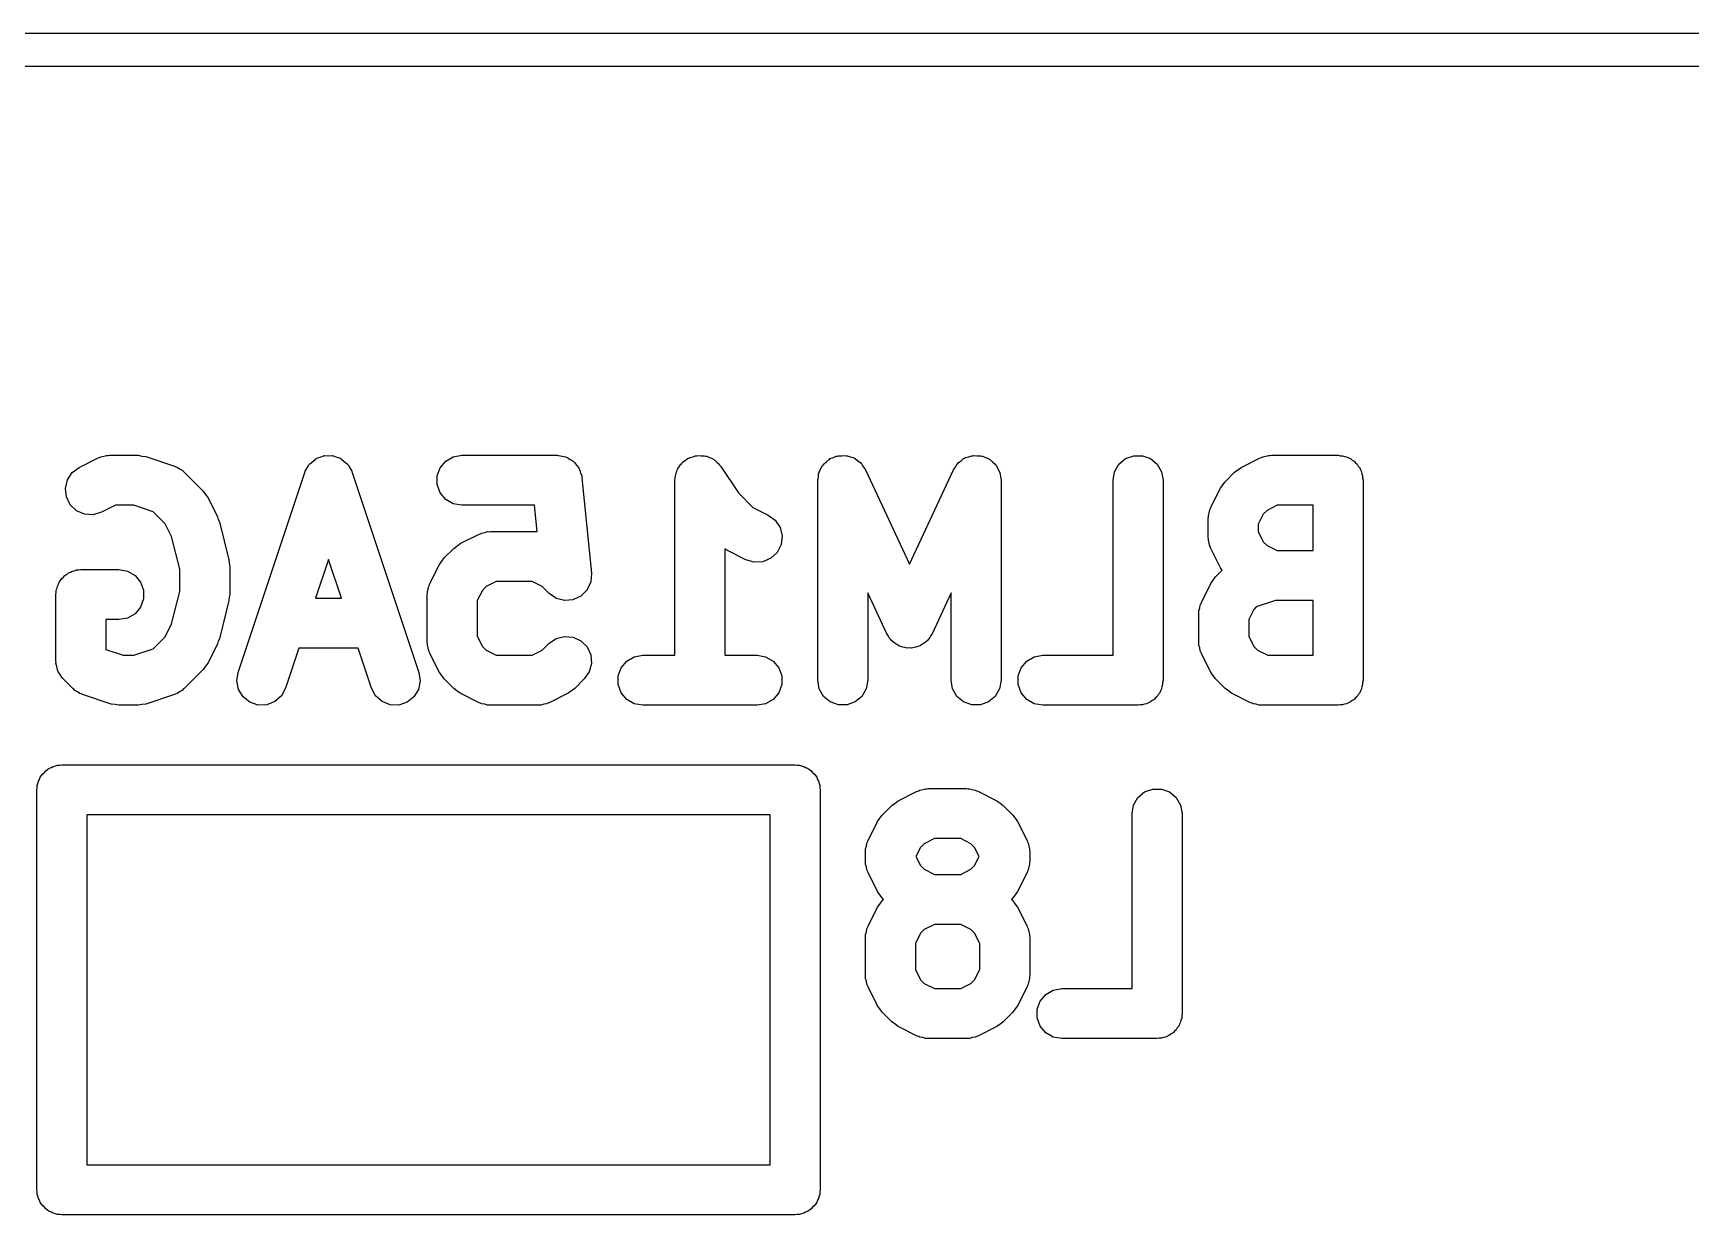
# Model space of a CAD drawing. Extents: x 100 to 214, y -112 to -50.
# Drawn here: x 158.433 to 163.406, y -105.395 to -101.85 of the extents above; entities that cross this region are included whole.
import ezdxf

# ---------------------------------------------------------------- set-up
doc = ezdxf.new("R2010")
doc.units = 0
doc.header["$MEASUREMENT"] = 0
doc.layers.add('BLACK', color=7, linetype='CONTINUOUS')

msp = doc.modelspace()

# ---------------------------------------------------------------- linework, layer by layer
at = {"layer": 'Black'}
for p, q in [((144.05, -101.85), (199.95, -101.85)), ((200, -101.95), (144, -101.95)), ((158.571, -103.153), (158.628, -103.124)), ((158.628, -103.124), (158.632, -103.123)), ((158.632, -103.123), (158.636, -103.121)), ((158.636, -103.121), (158.645, -103.119)), ((158.645, -103.119), (158.653, -103.117)), ((158.653, -103.117), (158.658, -103.117)), ((158.658, -103.117), (158.662, -103.116)), ((158.662, -103.116), (158.748, -103.116)), ((158.748, -103.116), (158.759, -103.119)), ((158.759, -103.119), (158.771, -103.12)), ((158.771, -103.12), (158.857, -103.149)), ((159.272, -103.135), (159.28, -103.128)), ((159.28, -103.128), (159.282, -103.127)), ((159.282, -103.127), (159.283, -103.125)), ((159.283, -103.125), (159.294, -103.122)), ((159.294, -103.122), (159.304, -103.118)), ((159.304, -103.118), (159.306, -103.118)), ((159.306, -103.118), (159.308, -103.117)), ((159.308, -103.117), (159.319, -103.118)), ((159.319, -103.118), (159.33, -103.117)), ((159.33, -103.117), (159.332, -103.118)), ((159.332, -103.118), (159.334, -103.118)), ((159.334, -103.118), (159.344, -103.122)), ((159.344, -103.122), (159.355, -103.125)), ((159.355, -103.125), (159.356, -103.127)), ((159.356, -103.127), (159.358, -103.128)), ((159.358, -103.128), (159.366, -103.135)), ((159.671, -103.134), (159.693, -103.121)), ((159.693, -103.121), (159.719, -103.116)), ((159.719, -103.116), (160.005, -103.116)), ((160.005, -103.116), (160.008, -103.117)), ((160.008, -103.117), (160.01, -103.117)), ((160.01, -103.117), (160.02, -103.119)), ((160.02, -103.119), (160.03, -103.121)), ((160.03, -103.121), (160.033, -103.122)), ((160.033, -103.122), (160.036, -103.123)), ((160.036, -103.123), (160.044, -103.129)), ((160.044, -103.129), (160.053, -103.134)), ((160.389, -103.132), (160.396, -103.126)), ((160.396, -103.126), (160.4, -103.125)), ((160.4, -103.125), (160.403, -103.123)), ((160.403, -103.123), (160.412, -103.121)), ((160.412, -103.121), (160.42, -103.118)), ((160.42, -103.118), (160.424, -103.118)), ((160.424, -103.118), (160.428, -103.117)), ((160.428, -103.117), (160.437, -103.118)), ((160.437, -103.118), (160.446, -103.118)), ((160.446, -103.118), (160.45, -103.119)), ((160.45, -103.119), (160.454, -103.119)), ((160.454, -103.119), (160.462, -103.123)), ((160.462, -103.123), (160.471, -103.126)), ((160.471, -103.126), (160.474, -103.129)), ((160.474, -103.129), (160.478, -103.131)), ((160.819, -103.13), (160.822, -103.129)), ((160.822, -103.129), (160.824, -103.126)), ((160.824, -103.126), (160.834, -103.123)), ((160.834, -103.123), (160.842, -103.119)), ((160.842, -103.119), (160.846, -103.119)), ((160.846, -103.119), (160.849, -103.118)), ((160.849, -103.118), (160.859, -103.118)), ((160.859, -103.118), (160.868, -103.117)), ((160.868, -103.117), (160.872, -103.118)), ((160.872, -103.118), (160.875, -103.118)), ((160.875, -103.118), (160.884, -103.121)), ((160.884, -103.121), (160.894, -103.123)), ((160.894, -103.123), (160.896, -103.125)), ((160.896, -103.125), (160.899, -103.126)), ((160.899, -103.126), (160.907, -103.133)), ((161.217, -103.133), (161.224, -103.126)), ((161.224, -103.126), (161.227, -103.125)), ((161.227, -103.125), (161.23, -103.123)), ((161.23, -103.123), (161.24, -103.121)), ((161.24, -103.121), (161.249, -103.118)), ((161.249, -103.118), (161.252, -103.118)), ((161.252, -103.118), (161.255, -103.117)), ((161.255, -103.117), (161.265, -103.118)), ((161.265, -103.118), (161.275, -103.118)), ((161.275, -103.118), (161.278, -103.119)), ((161.278, -103.119), (161.281, -103.119)), ((161.281, -103.119), (161.29, -103.123)), ((161.29, -103.123), (161.299, -103.126)), ((161.299, -103.126), (161.302, -103.129)), ((161.302, -103.129), (161.305, -103.13)), ((161.69, -103.143), (161.71, -103.126)), ((161.71, -103.126), (161.735, -103.118)), ((161.735, -103.118), (161.761, -103.118)), ((161.761, -103.118), (161.785, -103.126)), ((161.785, -103.126), (161.805, -103.143)), ((162.057, -103.153), (162.114, -103.124)), ((162.114, -103.124), (162.118, -103.123)), ((162.118, -103.123), (162.122, -103.121)), ((162.122, -103.121), (162.131, -103.119)), ((162.131, -103.119), (162.139, -103.117)), ((162.139, -103.117), (162.143, -103.117)), ((162.143, -103.117), (162.148, -103.116)), ((162.148, -103.116), (162.348, -103.116)), ((162.348, -103.116), (162.354, -103.118)), ((162.354, -103.118), (162.361, -103.118)), ((162.361, -103.118), (162.367, -103.12)), ((162.367, -103.12), (162.373, -103.121)), ((162.373, -103.121), (162.379, -103.124)), ((162.379, -103.124), (162.385, -103.126)), ((162.385, -103.126), (162.39, -103.131)), ((158.536, -103.19), (158.55, -103.168)), ((158.55, -103.168), (158.571, -103.153)), ((158.857, -103.149), (158.861, -103.151)), ((158.861, -103.151), (158.865, -103.152)), ((158.865, -103.152), (158.872, -103.157)), ((158.872, -103.157), (158.88, -103.161)), ((158.88, -103.161), (158.883, -103.164)), ((158.883, -103.164), (158.886, -103.167)), ((158.886, -103.167), (158.943, -103.224)), ((159.048, -103.768), (159.248, -103.168)), ((159.248, -103.168), (159.249, -103.166)), ((159.249, -103.164), (159.255, -103.154)), ((159.249, -103.166), (159.249, -103.164)), ((159.255, -103.154), (159.26, -103.145)), ((159.26, -103.145), (159.262, -103.143)), ((159.262, -103.143), (159.263, -103.142)), ((159.263, -103.142), (159.272, -103.135)), ((159.366, -103.135), (159.375, -103.142)), ((159.375, -103.142), (159.376, -103.143)), ((159.376, -103.143), (159.378, -103.145)), ((159.378, -103.145), (159.383, -103.154)), ((159.383, -103.154), (159.389, -103.164)), ((159.389, -103.164), (159.389, -103.166)), ((159.389, -103.166), (159.39, -103.168)), ((159.39, -103.168), (159.59, -103.768)), ((159.645, -103.178), (159.654, -103.154)), ((159.645, -103.204), (159.645, -103.178)), ((159.654, -103.154), (159.671, -103.134)), ((160.053, -103.134), (160.055, -103.136)), ((160.055, -103.136), (160.057, -103.138)), ((160.057, -103.138), (160.063, -103.146)), ((160.063, -103.146), (160.07, -103.154)), ((160.07, -103.154), (160.071, -103.157)), ((160.071, -103.157), (160.072, -103.159)), ((160.072, -103.159), (160.075, -103.169)), ((160.075, -103.169), (160.079, -103.178)), ((160.079, -103.178), (160.079, -103.181)), ((160.359, -103.183), (160.361, -103.175)), ((160.361, -103.175), (160.363, -103.166)), ((160.363, -103.166), (160.365, -103.162)), ((160.365, -103.162), (160.366, -103.158)), ((160.366, -103.158), (160.371, -103.151)), ((160.371, -103.151), (160.376, -103.143)), ((160.376, -103.143), (160.379, -103.141)), ((160.379, -103.141), (160.381, -103.137)), ((160.381, -103.137), (160.389, -103.132)), ((160.478, -103.131), (160.484, -103.137)), ((160.484, -103.137), (160.491, -103.143)), ((160.491, -103.143), (160.493, -103.147)), ((160.493, -103.147), (160.496, -103.15)), ((160.496, -103.15), (160.549, -103.229)), ((160.789, -103.172), (160.791, -103.169)), ((160.789, -103.182), (160.789, -103.172)), ((160.791, -103.166), (160.796, -103.157)), ((160.791, -103.169), (160.791, -103.166)), ((160.796, -103.157), (160.8, -103.148)), ((160.8, -103.148), (160.803, -103.146)), ((160.803, -103.146), (160.804, -103.143)), ((160.804, -103.143), (160.812, -103.137)), ((160.812, -103.137), (160.819, -103.13)), ((160.907, -103.133), (160.915, -103.138)), ((160.915, -103.138), (160.917, -103.141)), ((160.917, -103.141), (160.919, -103.143)), ((160.919, -103.143), (160.924, -103.152)), ((160.924, -103.152), (160.93, -103.16)), ((160.93, -103.16), (161.062, -103.443)), ((161.062, -103.443), (161.194, -103.16)), ((161.194, -103.16), (161.2, -103.152)), ((161.2, -103.152), (161.204, -103.143)), ((161.204, -103.143), (161.207, -103.141)), ((161.207, -103.141), (161.209, -103.138)), ((161.209, -103.138), (161.217, -103.133)), ((161.305, -103.13), (161.312, -103.137)), ((161.312, -103.137), (161.319, -103.143)), ((161.319, -103.143), (161.321, -103.146)), ((161.321, -103.146), (161.323, -103.148)), ((161.323, -103.148), (161.327, -103.157)), ((161.327, -103.157), (161.332, -103.166)), ((161.332, -103.166), (161.333, -103.169)), ((161.333, -103.169), (161.334, -103.172)), ((161.334, -103.172), (161.335, -103.182)), ((161.673, -103.191), (161.677, -103.166)), ((161.677, -103.166), (161.69, -103.143)), ((161.805, -103.143), (161.818, -103.166)), ((161.818, -103.166), (161.823, -103.191)), ((162.009, -103.196), (162.037, -103.167)), ((162.037, -103.167), (162.047, -103.16)), ((162.047, -103.16), (162.057, -103.153)), ((162.39, -103.131), (162.396, -103.134)), ((162.396, -103.134), (162.4, -103.139)), ((162.4, -103.139), (162.405, -103.143)), ((162.405, -103.143), (162.408, -103.149)), ((162.408, -103.149), (162.413, -103.154)), ((162.413, -103.154), (162.415, -103.16)), ((162.415, -103.16), (162.418, -103.166)), ((162.418, -103.166), (162.419, -103.172)), ((162.419, -103.172), (162.421, -103.178)), ((162.421, -103.178), (162.421, -103.185)), ((158.53, -103.216), (158.536, -103.19)), ((158.533, -103.241), (158.53, -103.216)), ((158.943, -103.224), (158.95, -103.234)), ((159.654, -103.229), (159.645, -103.204)), ((159.671, -103.249), (159.654, -103.229)), ((160.079, -103.181), (160.079, -103.184)), ((160.079, -103.184), (160.108, -103.47)), ((160.358, -103.191), (160.359, -103.187)), ((160.358, -103.716), (160.358, -103.191)), ((160.359, -103.187), (160.359, -103.183)), ((160.549, -103.229), (160.592, -103.273)), ((160.787, -103.191), (160.789, -103.182)), ((160.787, -103.791), (160.787, -103.191)), ((161.335, -103.182), (161.337, -103.191)), ((161.337, -103.191), (161.337, -103.791)), ((161.673, -103.716), (161.673, -103.191)), ((161.823, -103.191), (161.823, -103.791)), ((161.966, -103.272), (161.995, -103.215)), ((161.995, -103.215), (162.002, -103.205)), ((162.002, -103.205), (162.009, -103.196)), ((162.421, -103.185), (162.423, -103.191)), ((162.423, -103.191), (162.423, -103.791)), ((158.544, -103.265), (158.533, -103.241)), ((158.563, -103.283), (158.544, -103.265)), ((158.68, -103.266), (158.638, -103.287)), ((158.735, -103.266), (158.68, -103.266)), ((158.793, -103.286), (158.735, -103.266)), ((158.95, -103.234), (158.958, -103.244)), ((158.958, -103.244), (158.986, -103.301)), ((159.693, -103.262), (159.671, -103.249)), ((159.719, -103.266), (159.693, -103.262)), ((159.937, -103.266), (159.719, -103.266)), ((159.945, -103.345), (159.937, -103.266)), ((160.592, -103.273), (160.638, -103.296)), ((161.963, -103.28), (161.965, -103.276)), ((161.965, -103.276), (161.966, -103.272)), ((162.165, -103.266), (162.135, -103.282)), ((162.273, -103.266), (162.165, -103.266)), ((162.273, -103.402), (162.273, -103.266)), ((158.587, -103.293), (158.563, -103.283)), ((158.613, -103.295), (158.587, -103.293)), ((158.638, -103.287), (158.613, -103.295)), ((158.829, -103.322), (158.793, -103.286)), ((158.848, -103.36), (158.829, -103.322)), ((158.986, -103.301), (158.988, -103.309)), ((158.988, -103.309), (158.992, -103.316)), ((158.992, -103.316), (159.02, -103.43)), ((160.638, -103.296), (160.659, -103.311)), ((160.659, -103.311), (160.674, -103.333)), ((161.958, -103.306), (161.959, -103.301)), ((161.958, -103.363), (161.958, -103.306)), ((161.959, -103.297), (161.961, -103.289)), ((161.959, -103.301), (161.959, -103.297)), ((161.961, -103.289), (161.963, -103.28)), ((162.123, -103.293), (162.108, -103.323)), ((162.108, -103.323), (162.108, -103.345)), ((162.135, -103.282), (162.123, -103.293)), ((158.873, -103.458), (158.848, -103.36)), ((159.714, -103.381), (159.771, -103.353)), ((159.771, -103.353), (159.775, -103.352)), ((159.775, -103.352), (159.779, -103.35)), ((159.779, -103.35), (159.788, -103.348)), ((159.788, -103.348), (159.796, -103.345)), ((159.796, -103.345), (159.8, -103.346)), ((159.8, -103.346), (159.805, -103.345)), ((159.805, -103.345), (159.945, -103.345)), ((160.674, -103.333), (160.68, -103.358)), ((160.68, -103.358), (160.677, -103.384)), ((161.959, -103.367), (161.958, -103.363)), ((161.959, -103.371), (161.959, -103.367)), ((161.961, -103.38), (161.959, -103.371)), ((162.108, -103.345), (162.123, -103.376)), ((162.123, -103.376), (162.135, -103.387)), ((159.659, -103.434), (159.666, -103.424)), ((159.666, -103.424), (159.695, -103.396)), ((159.695, -103.396), (159.704, -103.389)), ((159.704, -103.389), (159.714, -103.381)), ((160.514, -103.401), (160.508, -103.397)), ((160.508, -103.397), (160.508, -103.716)), ((160.571, -103.43), (160.514, -103.401)), ((160.646, -103.425), (160.622, -103.436)), ((160.665, -103.408), (160.646, -103.425)), ((160.677, -103.384), (160.665, -103.408)), ((161.963, -103.389), (161.961, -103.38)), ((161.965, -103.392), (161.963, -103.389)), ((161.966, -103.396), (161.965, -103.392)), ((161.995, -103.454), (161.966, -103.396)), ((162.135, -103.387), (162.165, -103.402)), ((162.165, -103.402), (162.273, -103.402)), ((158.524, -103.482), (158.528, -103.477)), ((158.528, -103.477), (158.534, -103.474)), ((158.534, -103.474), (158.539, -103.469)), ((158.539, -103.469), (158.545, -103.467)), ((158.545, -103.467), (158.55, -103.464)), ((158.55, -103.464), (158.557, -103.463)), ((158.557, -103.463), (158.563, -103.46)), ((158.563, -103.46), (158.57, -103.46)), ((158.57, -103.46), (158.576, -103.459)), ((158.576, -103.459), (158.69, -103.459)), ((158.69, -103.459), (158.716, -103.464)), ((158.716, -103.464), (158.739, -103.477)), ((158.739, -103.477), (158.755, -103.497)), ((158.873, -103.525), (158.873, -103.458)), ((159.02, -103.43), (159.021, -103.44)), ((159.021, -103.44), (159.023, -103.449)), ((159.023, -103.449), (159.023, -103.534)), ((159.319, -103.429), (159.28, -103.545)), ((159.358, -103.545), (159.319, -103.429)), ((159.623, -103.501), (159.652, -103.444)), ((159.652, -103.444), (159.659, -103.434)), ((160.108, -103.471), (160.107, -103.483)), ((160.108, -103.47), (160.108, -103.47)), ((160.108, -103.47), (160.108, -103.471)), ((160.596, -103.437), (160.571, -103.43)), ((160.622, -103.436), (160.596, -103.437)), ((161.98, -103.481), (162, -103.461)), ((162, -103.461), (161.995, -103.454)), ((158.502, -103.521), (158.505, -103.515)), ((158.502, -103.528), (158.502, -103.521)), ((158.505, -103.515), (158.506, -103.509)), ((158.506, -103.509), (158.509, -103.503)), ((158.509, -103.503), (158.511, -103.497)), ((158.511, -103.497), (158.515, -103.492)), ((158.515, -103.492), (158.519, -103.486)), ((158.519, -103.486), (158.524, -103.482)), ((158.755, -103.497), (158.764, -103.521)), ((158.764, -103.521), (158.764, -103.547)), ((158.848, -103.622), (158.873, -103.525)), ((159.616, -103.526), (159.618, -103.517)), ((159.616, -103.53), (159.616, -103.526)), ((159.618, -103.517), (159.62, -103.509)), ((159.62, -103.509), (159.622, -103.505)), ((159.622, -103.505), (159.623, -103.501)), ((159.781, -103.522), (159.765, -103.552)), ((159.792, -103.51), (159.781, -103.522)), ((159.822, -103.495), (159.792, -103.51)), ((159.93, -103.495), (159.822, -103.495)), ((159.96, -103.51), (159.93, -103.495)), ((159.98, -103.53), (159.96, -103.51)), ((160.095, -103.52), (160.086, -103.529)), ((160.1, -103.508), (160.095, -103.519)), ((160.095, -103.519), (160.095, -103.52)), ((160.095, -103.52), (160.095, -103.52)), ((160.106, -103.497), (160.1, -103.508)), ((160.107, -103.483), (160.106, -103.496)), ((160.106, -103.496), (160.106, -103.496)), ((160.106, -103.496), (160.106, -103.497)), ((161.938, -103.558), (161.966, -103.501)), ((161.966, -103.501), (161.973, -103.491)), ((161.973, -103.491), (161.98, -103.481)), ((158.501, -103.534), (158.502, -103.528)), ((158.501, -103.734), (158.501, -103.534)), ((158.755, -103.572), (158.739, -103.592)), ((158.764, -103.547), (158.755, -103.572)), ((159.02, -103.552), (158.992, -103.667)), ((159.021, -103.543), (159.02, -103.552)), ((159.023, -103.534), (159.021, -103.543)), ((159.28, -103.545), (159.358, -103.545)), ((159.615, -103.534), (159.616, -103.53)), ((159.615, -103.677), (159.615, -103.534)), ((159.765, -103.552), (159.765, -103.659)), ((159.981, -103.53), (159.98, -103.53)), ((159.981, -103.531), (159.981, -103.53)), ((159.991, -103.538), (159.981, -103.531)), ((160.002, -103.545), (159.991, -103.538)), ((160.002, -103.546), (160.002, -103.545)), ((160.002, -103.545), (160.002, -103.545)), ((160.015, -103.549), (160.002, -103.546)), ((160.027, -103.552), (160.015, -103.549)), ((160.028, -103.552), (160.027, -103.552)), ((160.027, -103.552), (160.027, -103.552)), ((160.04, -103.551), (160.028, -103.552)), ((160.053, -103.55), (160.04, -103.551)), ((160.054, -103.549), (160.053, -103.549)), ((160.053, -103.549), (160.053, -103.55)), ((160.065, -103.544), (160.054, -103.549)), ((160.076, -103.539), (160.065, -103.544)), ((160.077, -103.538), (160.076, -103.539)), ((160.086, -103.529), (160.077, -103.538)), ((160.077, -103.538), (160.077, -103.538)), ((160.994, -103.652), (160.937, -103.529)), ((160.937, -103.529), (160.937, -103.791)), ((161.187, -103.529), (161.13, -103.652)), ((161.187, -103.791), (161.187, -103.529)), ((161.93, -103.583), (161.933, -103.574)), ((161.933, -103.574), (161.934, -103.566)), ((161.934, -103.566), (161.936, -103.562)), ((161.936, -103.562), (161.938, -103.558)), ((162.102, -103.571), (162.095, -103.579)), ((162.16, -103.552), (162.102, -103.571)), ((162.273, -103.552), (162.16, -103.552)), ((162.273, -103.716), (162.273, -103.552)), ((158.69, -103.609), (158.651, -103.609)), ((158.651, -103.609), (158.651, -103.699)), ((158.716, -103.605), (158.69, -103.609)), ((158.739, -103.592), (158.716, -103.605)), ((158.829, -103.661), (158.848, -103.622)), ((161.93, -103.587), (161.93, -103.583)), ((161.93, -103.591), (161.93, -103.587)), ((161.93, -103.677), (161.93, -103.591)), ((162.095, -103.579), (162.08, -103.609)), ((162.08, -103.609), (162.08, -103.659)), ((158.793, -103.697), (158.829, -103.661)), ((158.988, -103.674), (158.986, -103.682)), ((158.992, -103.667), (158.988, -103.674)), ((159.765, -103.659), (159.781, -103.69)), ((159.98, -103.681), (160.002, -103.666)), ((160.002, -103.666), (160.027, -103.66)), ((160.027, -103.66), (160.053, -103.662)), ((160.053, -103.662), (160.076, -103.673)), ((160.076, -103.673), (160.095, -103.691)), ((160.998, -103.657), (160.994, -103.652)), ((161, -103.663), (160.998, -103.657)), ((161.005, -103.668), (161, -103.663)), ((161.009, -103.673), (161.005, -103.668)), ((161.014, -103.677), (161.009, -103.673)), ((161.115, -103.673), (161.11, -103.677)), ((161.119, -103.668), (161.115, -103.673)), ((161.123, -103.663), (161.119, -103.668)), ((161.126, -103.657), (161.123, -103.663)), ((161.13, -103.652), (161.126, -103.657)), ((162.08, -103.659), (162.095, -103.69)), ((158.651, -103.699), (158.703, -103.716)), ((158.703, -103.716), (158.735, -103.716)), ((158.735, -103.716), (158.793, -103.697)), ((158.986, -103.682), (158.958, -103.739)), ((159.23, -103.695), (159.19, -103.815)), ((159.408, -103.695), (159.23, -103.695)), ((159.448, -103.815), (159.408, -103.695)), ((159.616, -103.681), (159.615, -103.677)), ((159.616, -103.686), (159.616, -103.681)), ((159.618, -103.694), (159.616, -103.686)), ((159.62, -103.703), (159.618, -103.694)), ((159.622, -103.707), (159.62, -103.703)), ((159.623, -103.711), (159.622, -103.707)), ((159.652, -103.768), (159.623, -103.711)), ((159.781, -103.69), (159.792, -103.701)), ((159.792, -103.701), (159.822, -103.716)), ((159.822, -103.716), (159.93, -103.716)), ((159.93, -103.716), (159.96, -103.701)), ((159.96, -103.701), (159.98, -103.681)), ((160.095, -103.691), (160.106, -103.715)), ((160.106, -103.715), (160.108, -103.741)), ((160.214, -103.734), (160.236, -103.721)), ((160.236, -103.721), (160.262, -103.716)), ((160.262, -103.716), (160.358, -103.716)), ((160.508, -103.716), (160.605, -103.716)), ((160.605, -103.716), (160.63, -103.721)), ((160.63, -103.721), (160.653, -103.734)), ((161.019, -103.681), (161.014, -103.677)), ((161.025, -103.684), (161.019, -103.681)), ((161.03, -103.688), (161.025, -103.684)), ((161.036, -103.69), (161.03, -103.688)), ((161.042, -103.692), (161.036, -103.69)), ((161.049, -103.693), (161.042, -103.692)), ((161.055, -103.695), (161.049, -103.693)), ((161.062, -103.694), (161.055, -103.695)), ((161.068, -103.695), (161.062, -103.694)), ((161.075, -103.693), (161.068, -103.695)), ((161.081, -103.692), (161.075, -103.693)), ((161.087, -103.69), (161.081, -103.692)), ((161.094, -103.688), (161.087, -103.69)), ((161.099, -103.684), (161.094, -103.688)), ((161.105, -103.681), (161.099, -103.684)), ((161.11, -103.677), (161.105, -103.681)), ((161.414, -103.734), (161.436, -103.721)), ((161.436, -103.721), (161.462, -103.716)), ((161.462, -103.716), (161.673, -103.716)), ((161.93, -103.681), (161.93, -103.677)), ((161.93, -103.686), (161.93, -103.681)), ((161.933, -103.694), (161.93, -103.686)), ((161.934, -103.703), (161.933, -103.694)), ((161.936, -103.707), (161.934, -103.703)), ((161.938, -103.711), (161.936, -103.707)), ((161.966, -103.768), (161.938, -103.711)), ((162.095, -103.69), (162.106, -103.701)), ((162.106, -103.701), (162.137, -103.716)), ((162.137, -103.716), (162.273, -103.716)), ((158.502, -103.738), (158.501, -103.734)), ((158.501, -103.741), (158.502, -103.738)), ((158.504, -103.75), (158.501, -103.741)), ((158.506, -103.76), (158.504, -103.75)), ((158.507, -103.763), (158.506, -103.76)), ((158.508, -103.766), (158.507, -103.763)), ((158.514, -103.774), (158.508, -103.766)), ((158.519, -103.782), (158.514, -103.774)), ((158.943, -103.759), (158.886, -103.816)), ((158.95, -103.749), (158.943, -103.759)), ((158.958, -103.739), (158.95, -103.749)), ((159.044, -103.793), (159.048, -103.768)), ((159.59, -103.768), (159.594, -103.793)), ((159.659, -103.777), (159.652, -103.768)), ((160.101, -103.766), (160.086, -103.787)), ((160.108, -103.741), (160.101, -103.766)), ((160.188, -103.778), (160.197, -103.754)), ((160.197, -103.754), (160.214, -103.734)), ((160.653, -103.734), (160.67, -103.754)), ((160.67, -103.754), (160.679, -103.778)), ((161.388, -103.778), (161.397, -103.754)), ((161.397, -103.754), (161.414, -103.734)), ((161.973, -103.777), (161.966, -103.768)), ((158.521, -103.785), (158.519, -103.782)), ((158.523, -103.787), (158.521, -103.785)), ((158.552, -103.816), (158.523, -103.787)), ((158.555, -103.818), (158.552, -103.816)), ((158.558, -103.822), (158.555, -103.818)), ((158.566, -103.826), (158.558, -103.822)), ((158.88, -103.822), (158.872, -103.826)), ((158.883, -103.818), (158.88, -103.822)), ((158.886, -103.816), (158.883, -103.818)), ((159.049, -103.819), (159.044, -103.793)), ((159.063, -103.841), (159.049, -103.819)), ((159.19, -103.815), (159.178, -103.838)), ((159.46, -103.838), (159.448, -103.815)), ((159.589, -103.819), (159.575, -103.841)), ((159.594, -103.793), (159.589, -103.819)), ((159.666, -103.787), (159.659, -103.777)), ((159.695, -103.816), (159.666, -103.787)), ((159.704, -103.823), (159.695, -103.816)), ((159.714, -103.83), (159.704, -103.823)), ((160.048, -103.823), (160.038, -103.83)), ((160.058, -103.816), (160.048, -103.823)), ((160.086, -103.787), (160.058, -103.816)), ((160.188, -103.804), (160.188, -103.778)), ((160.197, -103.829), (160.188, -103.804)), ((160.679, -103.804), (160.67, -103.829)), ((160.679, -103.778), (160.679, -103.804)), ((160.791, -103.817), (160.787, -103.791)), ((160.804, -103.84), (160.791, -103.817)), ((160.932, -103.817), (160.919, -103.84)), ((160.937, -103.791), (160.932, -103.817)), ((161.191, -103.817), (161.187, -103.791)), ((161.204, -103.84), (161.191, -103.817)), ((161.332, -103.817), (161.319, -103.84)), ((161.337, -103.791), (161.332, -103.817)), ((161.388, -103.804), (161.388, -103.778)), ((161.397, -103.829), (161.388, -103.804)), ((161.815, -103.823), (161.813, -103.829)), ((161.818, -103.817), (161.815, -103.823)), ((161.819, -103.811), (161.818, -103.817)), ((161.821, -103.804), (161.819, -103.811)), ((161.823, -103.791), (161.821, -103.798)), ((161.821, -103.798), (161.821, -103.804)), ((161.98, -103.787), (161.973, -103.777)), ((162.009, -103.816), (161.98, -103.787)), ((162.019, -103.823), (162.009, -103.816)), ((162.028, -103.83), (162.019, -103.823)), ((162.415, -103.823), (162.413, -103.829)), ((162.418, -103.817), (162.415, -103.823)), ((162.419, -103.811), (162.418, -103.817)), ((162.421, -103.804), (162.419, -103.811)), ((162.423, -103.791), (162.421, -103.798)), ((162.421, -103.798), (162.421, -103.804)), ((158.573, -103.831), (158.566, -103.826)), ((158.577, -103.832), (158.573, -103.831)), ((158.581, -103.834), (158.577, -103.832)), ((158.667, -103.863), (158.581, -103.834)), ((158.679, -103.864), (158.667, -103.863)), ((158.69, -103.866), (158.679, -103.864)), ((158.748, -103.866), (158.69, -103.866)), ((158.759, -103.864), (158.748, -103.866)), ((158.771, -103.863), (158.759, -103.864)), ((158.857, -103.834), (158.771, -103.863)), ((158.861, -103.832), (158.857, -103.834)), ((158.865, -103.831), (158.861, -103.832)), ((158.872, -103.826), (158.865, -103.831)), ((159.083, -103.857), (159.063, -103.841)), ((159.108, -103.866), (159.083, -103.857)), ((159.134, -103.865), (159.108, -103.866)), ((159.158, -103.855), (159.134, -103.865)), ((159.178, -103.838), (159.158, -103.855)), ((159.48, -103.855), (159.46, -103.838)), ((159.504, -103.865), (159.48, -103.855)), ((159.53, -103.866), (159.504, -103.865)), ((159.555, -103.857), (159.53, -103.866)), ((159.575, -103.841), (159.555, -103.857)), ((159.771, -103.859), (159.714, -103.83)), ((159.775, -103.86), (159.771, -103.859)), ((159.779, -103.862), (159.775, -103.86)), ((159.788, -103.863), (159.779, -103.862)), ((159.796, -103.866), (159.788, -103.863)), ((159.8, -103.866), (159.796, -103.866)), ((159.805, -103.866), (159.8, -103.866)), ((159.948, -103.866), (159.805, -103.866)), ((159.952, -103.866), (159.948, -103.866)), ((159.956, -103.866), (159.952, -103.866)), ((159.965, -103.863), (159.956, -103.866)), ((159.973, -103.862), (159.965, -103.863)), ((159.977, -103.86), (159.973, -103.862)), ((159.981, -103.859), (159.977, -103.86)), ((160.038, -103.83), (159.981, -103.859)), ((160.214, -103.849), (160.197, -103.829)), ((160.236, -103.862), (160.214, -103.849)), ((160.262, -103.866), (160.236, -103.862)), ((160.605, -103.866), (160.262, -103.866)), ((160.63, -103.862), (160.605, -103.866)), ((160.653, -103.849), (160.63, -103.862)), ((160.67, -103.829), (160.653, -103.849)), ((160.824, -103.856), (160.804, -103.84)), ((160.849, -103.865), (160.824, -103.856)), ((160.875, -103.865), (160.849, -103.865)), ((160.899, -103.856), (160.875, -103.865)), ((160.919, -103.84), (160.899, -103.856)), ((161.224, -103.856), (161.204, -103.84)), ((161.249, -103.865), (161.224, -103.856)), ((161.275, -103.865), (161.249, -103.865)), ((161.299, -103.856), (161.275, -103.865)), ((161.319, -103.84), (161.299, -103.856)), ((161.414, -103.849), (161.397, -103.829)), ((161.436, -103.862), (161.414, -103.849)), ((161.462, -103.866), (161.436, -103.862)), ((161.748, -103.866), (161.462, -103.866)), ((161.754, -103.865), (161.748, -103.866)), ((161.761, -103.865), (161.754, -103.865)), ((161.767, -103.863), (161.761, -103.865)), ((161.773, -103.862), (161.767, -103.863)), ((161.779, -103.859), (161.773, -103.862)), ((161.785, -103.856), (161.779, -103.859)), ((161.79, -103.852), (161.785, -103.856)), ((161.796, -103.849), (161.79, -103.852)), ((161.8, -103.844), (161.796, -103.849)), ((161.805, -103.84), (161.8, -103.844)), ((161.808, -103.834), (161.805, -103.84)), ((161.813, -103.829), (161.808, -103.834)), ((162.085, -103.859), (162.028, -103.83)), ((162.09, -103.86), (162.085, -103.859)), ((162.093, -103.862), (162.09, -103.86)), ((162.102, -103.863), (162.093, -103.862)), ((162.11, -103.866), (162.102, -103.863)), ((162.115, -103.866), (162.11, -103.866)), ((162.119, -103.866), (162.115, -103.866)), ((162.348, -103.866), (162.119, -103.866)), ((162.354, -103.865), (162.348, -103.866)), ((162.361, -103.865), (162.354, -103.865)), ((162.367, -103.863), (162.361, -103.865)), ((162.373, -103.862), (162.367, -103.863)), ((162.379, -103.859), (162.373, -103.862)), ((162.385, -103.856), (162.379, -103.859)), ((162.39, -103.852), (162.385, -103.856)), ((162.396, -103.849), (162.39, -103.852)), ((162.4, -103.844), (162.396, -103.849)), ((162.405, -103.84), (162.4, -103.844)), ((162.408, -103.834), (162.405, -103.84)), ((162.413, -103.829), (162.408, -103.834)), ((158.458, -104.077), (158.462, -104.072)), ((158.462, -104.072), (158.467, -104.068)), ((158.467, -104.068), (158.471, -104.063)), ((158.471, -104.063), (158.476, -104.059)), ((158.476, -104.059), (158.481, -104.055)), ((158.481, -104.055), (158.488, -104.053)), ((158.488, -104.053), (158.493, -104.05)), ((158.493, -104.05), (158.5, -104.048)), ((158.5, -104.048), (158.506, -104.046)), ((158.506, -104.046), (158.513, -104.046)), ((158.513, -104.046), (158.519, -104.045)), ((158.519, -104.045), (160.719, -104.045)), ((160.719, -104.045), (160.725, -104.046)), ((160.725, -104.046), (160.732, -104.046)), ((160.732, -104.046), (160.738, -104.048)), ((160.738, -104.048), (160.745, -104.05)), ((160.745, -104.05), (160.75, -104.053)), ((160.75, -104.053), (160.756, -104.055)), ((160.756, -104.055), (160.762, -104.059)), ((160.762, -104.059), (160.767, -104.063)), ((160.767, -104.063), (160.771, -104.068)), ((160.771, -104.068), (160.776, -104.072)), ((160.776, -104.072), (160.78, -104.077)), ((158.444, -104.12), (158.445, -104.114)), ((158.444, -105.32), (158.444, -104.12)), ((158.445, -104.107), (158.447, -104.101)), ((158.445, -104.114), (158.445, -104.107)), ((158.447, -104.101), (158.449, -104.094)), ((158.449, -104.094), (158.452, -104.089)), ((158.452, -104.089), (158.454, -104.082)), ((158.454, -104.082), (158.458, -104.077)), ((160.78, -104.077), (160.784, -104.082)), ((160.784, -104.082), (160.786, -104.089)), ((160.786, -104.089), (160.789, -104.094)), ((160.789, -104.094), (160.791, -104.101)), ((160.791, -104.101), (160.793, -104.107)), ((160.793, -104.107), (160.793, -104.114)), ((160.793, -104.114), (160.794, -104.12)), ((160.794, -104.12), (160.794, -105.32)), ((161.028, -104.153), (161.085, -104.124)), ((161.085, -104.124), (161.09, -104.123)), ((161.09, -104.123), (161.093, -104.121)), ((161.093, -104.121), (161.102, -104.119)), ((161.102, -104.119), (161.11, -104.117)), ((161.11, -104.117), (161.115, -104.117)), ((161.115, -104.117), (161.119, -104.116)), ((161.119, -104.116), (161.233, -104.116)), ((161.233, -104.116), (161.238, -104.117)), ((161.238, -104.117), (161.242, -104.117)), ((161.242, -104.117), (161.25, -104.119)), ((161.25, -104.119), (161.259, -104.121)), ((161.259, -104.121), (161.263, -104.123)), ((161.263, -104.123), (161.267, -104.124)), ((161.267, -104.124), (161.324, -104.153)), ((161.767, -104.126), (161.792, -104.118)), ((161.792, -104.118), (161.818, -104.118)), ((161.818, -104.118), (161.842, -104.126)), ((160.98, -104.196), (161.009, -104.167)), ((161.009, -104.167), (161.019, -104.16)), ((161.019, -104.16), (161.028, -104.153)), ((161.324, -104.153), (161.334, -104.16)), ((161.334, -104.16), (161.343, -104.167)), ((161.343, -104.167), (161.372, -104.196)), ((161.73, -104.191), (161.734, -104.166)), ((161.734, -104.166), (161.747, -104.143)), ((161.747, -104.143), (161.767, -104.126)), ((161.842, -104.126), (161.862, -104.143)), ((161.862, -104.143), (161.875, -104.166)), ((161.875, -104.166), (161.88, -104.191)), ((160.644, -104.195), (158.594, -104.195)), ((158.594, -104.195), (158.594, -105.245)), ((160.644, -105.245), (160.644, -104.195)), ((160.938, -104.272), (160.966, -104.215)), ((160.966, -104.215), (160.973, -104.205)), ((160.973, -104.205), (160.98, -104.196)), ((161.372, -104.196), (161.379, -104.205)), ((161.379, -104.205), (161.386, -104.215)), ((161.386, -104.215), (161.415, -104.272)), ((161.73, -104.716), (161.73, -104.191)), ((161.88, -104.191), (161.88, -104.791)), ((160.936, -104.276), (160.938, -104.272)), ((161.137, -104.266), (161.106, -104.282)), ((161.216, -104.266), (161.137, -104.266)), ((161.246, -104.282), (161.216, -104.266)), ((161.415, -104.272), (161.416, -104.276)), ((160.93, -104.297), (160.933, -104.289)), ((160.93, -104.301), (160.93, -104.297)), ((160.93, -104.306), (160.93, -104.301)), ((160.93, -104.334), (160.93, -104.306)), ((160.933, -104.289), (160.934, -104.28)), ((160.934, -104.28), (160.936, -104.276)), ((161.095, -104.293), (161.081, -104.32)), ((161.081, -104.32), (161.095, -104.347)), ((161.106, -104.282), (161.095, -104.293)), ((161.257, -104.293), (161.246, -104.282)), ((161.271, -104.32), (161.257, -104.293)), ((161.257, -104.347), (161.271, -104.32)), ((161.416, -104.276), (161.418, -104.28)), ((161.418, -104.28), (161.42, -104.289)), ((161.42, -104.289), (161.422, -104.297)), ((161.422, -104.297), (161.422, -104.301)), ((161.422, -104.301), (161.423, -104.306)), ((161.423, -104.306), (161.423, -104.334)), ((160.93, -104.339), (160.93, -104.334)), ((160.93, -104.343), (160.93, -104.339)), ((160.933, -104.351), (160.93, -104.343)), ((160.934, -104.36), (160.933, -104.351)), ((160.936, -104.364), (160.934, -104.36)), ((160.938, -104.368), (160.936, -104.364)), ((160.966, -104.425), (160.938, -104.368)), ((161.095, -104.347), (161.106, -104.358)), ((161.106, -104.358), (161.137, -104.374)), ((161.216, -104.374), (161.246, -104.358)), ((161.246, -104.358), (161.257, -104.347)), ((161.415, -104.368), (161.386, -104.425)), ((161.416, -104.364), (161.415, -104.368)), ((161.418, -104.36), (161.416, -104.364)), ((161.42, -104.351), (161.418, -104.36)), ((161.422, -104.343), (161.42, -104.351)), ((161.423, -104.334), (161.422, -104.339)), ((161.422, -104.339), (161.422, -104.343)), ((161.137, -104.374), (161.216, -104.374)), ((160.938, -104.529), (160.966, -104.472)), ((160.973, -104.435), (160.966, -104.425)), ((160.966, -104.472), (160.973, -104.463)), ((160.98, -104.444), (160.973, -104.435)), ((160.973, -104.463), (160.98, -104.453)), ((160.984, -104.449), (160.98, -104.444)), ((160.98, -104.453), (160.984, -104.449)), ((161.372, -104.444), (161.368, -104.449)), ((161.368, -104.449), (161.372, -104.453)), ((161.379, -104.435), (161.372, -104.444)), ((161.372, -104.453), (161.379, -104.463)), ((161.386, -104.425), (161.379, -104.435)), ((161.379, -104.463), (161.386, -104.472)), ((161.386, -104.472), (161.415, -104.529)), ((160.93, -104.554), (160.933, -104.546)), ((160.93, -104.559), (160.93, -104.554)), ((160.93, -104.563), (160.93, -104.559)), ((160.93, -104.677), (160.93, -104.563)), ((160.933, -104.546), (160.934, -104.537)), ((160.934, -104.537), (160.936, -104.533)), ((160.936, -104.533), (160.938, -104.529)), ((161.095, -104.55), (161.08, -104.581)), ((161.106, -104.539), (161.095, -104.55)), ((161.137, -104.524), (161.106, -104.539)), ((161.216, -104.524), (161.137, -104.524)), ((161.246, -104.539), (161.216, -104.524)), ((161.257, -104.55), (161.246, -104.539)), ((161.273, -104.581), (161.257, -104.55)), ((161.415, -104.529), (161.416, -104.533)), ((161.416, -104.533), (161.418, -104.537)), ((161.418, -104.537), (161.42, -104.546)), ((161.42, -104.546), (161.422, -104.554)), ((161.422, -104.554), (161.422, -104.559)), ((161.422, -104.559), (161.423, -104.563)), ((161.423, -104.563), (161.423, -104.677)), ((161.08, -104.581), (161.08, -104.659)), ((161.273, -104.659), (161.273, -104.581)), ((161.08, -104.659), (161.095, -104.69)), ((161.257, -104.69), (161.273, -104.659)), ((160.93, -104.681), (160.93, -104.677)), ((160.93, -104.686), (160.93, -104.681)), ((160.933, -104.694), (160.93, -104.686)), ((160.934, -104.703), (160.933, -104.694)), ((160.936, -104.707), (160.934, -104.703)), ((160.938, -104.711), (160.936, -104.707)), ((160.966, -104.768), (160.938, -104.711)), ((161.095, -104.69), (161.106, -104.701)), ((161.106, -104.701), (161.137, -104.716)), ((161.137, -104.716), (161.216, -104.716)), ((161.216, -104.716), (161.246, -104.701)), ((161.246, -104.701), (161.257, -104.69)), ((161.415, -104.711), (161.386, -104.768)), ((161.416, -104.707), (161.415, -104.711)), ((161.418, -104.703), (161.416, -104.707)), ((161.42, -104.694), (161.418, -104.703)), ((161.422, -104.686), (161.42, -104.694)), ((161.423, -104.677), (161.422, -104.681)), ((161.422, -104.681), (161.422, -104.686)), ((161.493, -104.721), (161.519, -104.716)), ((161.519, -104.716), (161.73, -104.716)), ((160.973, -104.777), (160.966, -104.768)), ((161.386, -104.768), (161.379, -104.777)), ((161.445, -104.778), (161.454, -104.754)), ((161.454, -104.754), (161.471, -104.734)), ((161.471, -104.734), (161.493, -104.721)), ((160.98, -104.787), (160.973, -104.777)), ((161.009, -104.816), (160.98, -104.787)), ((161.019, -104.823), (161.009, -104.816)), ((161.343, -104.816), (161.334, -104.823)), ((161.372, -104.787), (161.343, -104.816)), ((161.379, -104.777), (161.372, -104.787)), ((161.445, -104.804), (161.445, -104.778)), ((161.454, -104.829), (161.445, -104.804)), ((161.875, -104.817), (161.872, -104.823)), ((161.876, -104.811), (161.875, -104.817)), ((161.879, -104.804), (161.876, -104.811)), ((161.88, -104.791), (161.879, -104.798)), ((161.879, -104.798), (161.879, -104.804)), ((161.028, -104.83), (161.019, -104.823)), ((161.085, -104.859), (161.028, -104.83)), ((161.09, -104.86), (161.085, -104.859)), ((161.093, -104.862), (161.09, -104.86)), ((161.102, -104.863), (161.093, -104.862)), ((161.11, -104.866), (161.102, -104.863)), ((161.115, -104.866), (161.11, -104.866)), ((161.119, -104.866), (161.115, -104.866)), ((161.233, -104.866), (161.119, -104.866)), ((161.238, -104.866), (161.233, -104.866)), ((161.242, -104.866), (161.238, -104.866)), ((161.25, -104.863), (161.242, -104.866)), ((161.259, -104.862), (161.25, -104.863)), ((161.263, -104.86), (161.259, -104.862)), ((161.267, -104.859), (161.263, -104.86)), ((161.324, -104.83), (161.267, -104.859)), ((161.334, -104.823), (161.324, -104.83)), ((161.471, -104.849), (161.454, -104.829)), ((161.493, -104.862), (161.471, -104.849)), ((161.519, -104.866), (161.493, -104.862)), ((161.805, -104.866), (161.519, -104.866)), ((161.811, -104.865), (161.805, -104.866)), ((161.818, -104.865), (161.811, -104.865)), ((161.824, -104.863), (161.818, -104.865)), ((161.83, -104.862), (161.824, -104.863)), ((161.836, -104.859), (161.83, -104.862)), ((161.842, -104.856), (161.836, -104.859)), ((161.847, -104.852), (161.842, -104.856)), ((161.853, -104.849), (161.847, -104.852)), ((161.857, -104.844), (161.853, -104.849)), ((161.862, -104.84), (161.857, -104.844)), ((161.865, -104.834), (161.862, -104.84)), ((161.87, -104.829), (161.865, -104.834)), ((161.872, -104.823), (161.87, -104.829)), ((158.594, -105.245), (160.644, -105.245)), ((158.445, -105.326), (158.444, -105.32)), ((158.445, -105.333), (158.445, -105.326)), ((158.447, -105.339), (158.445, -105.333)), ((158.449, -105.346), (158.447, -105.339)), ((158.452, -105.351), (158.449, -105.346)), ((158.454, -105.358), (158.452, -105.351)), ((158.458, -105.363), (158.454, -105.358)), ((158.462, -105.368), (158.458, -105.363)), ((160.78, -105.363), (160.776, -105.368)), ((160.784, -105.358), (160.78, -105.363)), ((160.786, -105.351), (160.784, -105.358)), ((160.789, -105.346), (160.786, -105.351)), ((160.791, -105.339), (160.789, -105.346)), ((160.793, -105.333), (160.791, -105.339)), ((160.794, -105.32), (160.793, -105.326)), ((160.793, -105.326), (160.793, -105.333)), ((158.467, -105.372), (158.462, -105.368)), ((158.471, -105.377), (158.467, -105.372)), ((158.476, -105.381), (158.471, -105.377)), ((158.481, -105.385), (158.476, -105.381)), ((158.488, -105.387), (158.481, -105.385)), ((158.493, -105.39), (158.488, -105.387)), ((158.5, -105.392), (158.493, -105.39)), ((158.506, -105.394), (158.5, -105.392)), ((158.513, -105.394), (158.506, -105.394)), ((158.519, -105.395), (158.513, -105.394)), ((160.719, -105.395), (158.519, -105.395)), ((160.725, -105.394), (160.719, -105.395)), ((160.732, -105.394), (160.725, -105.394)), ((160.738, -105.392), (160.732, -105.394)), ((160.745, -105.39), (160.738, -105.392)), ((160.75, -105.387), (160.745, -105.39)), ((160.756, -105.385), (160.75, -105.387)), ((160.762, -105.381), (160.756, -105.385)), ((160.767, -105.377), (160.762, -105.381)), ((160.771, -105.372), (160.767, -105.377)), ((160.776, -105.368), (160.771, -105.372))]:
    msp.add_line(p, q, dxfattribs=at)

doc.saveas('drawing.dxf')
